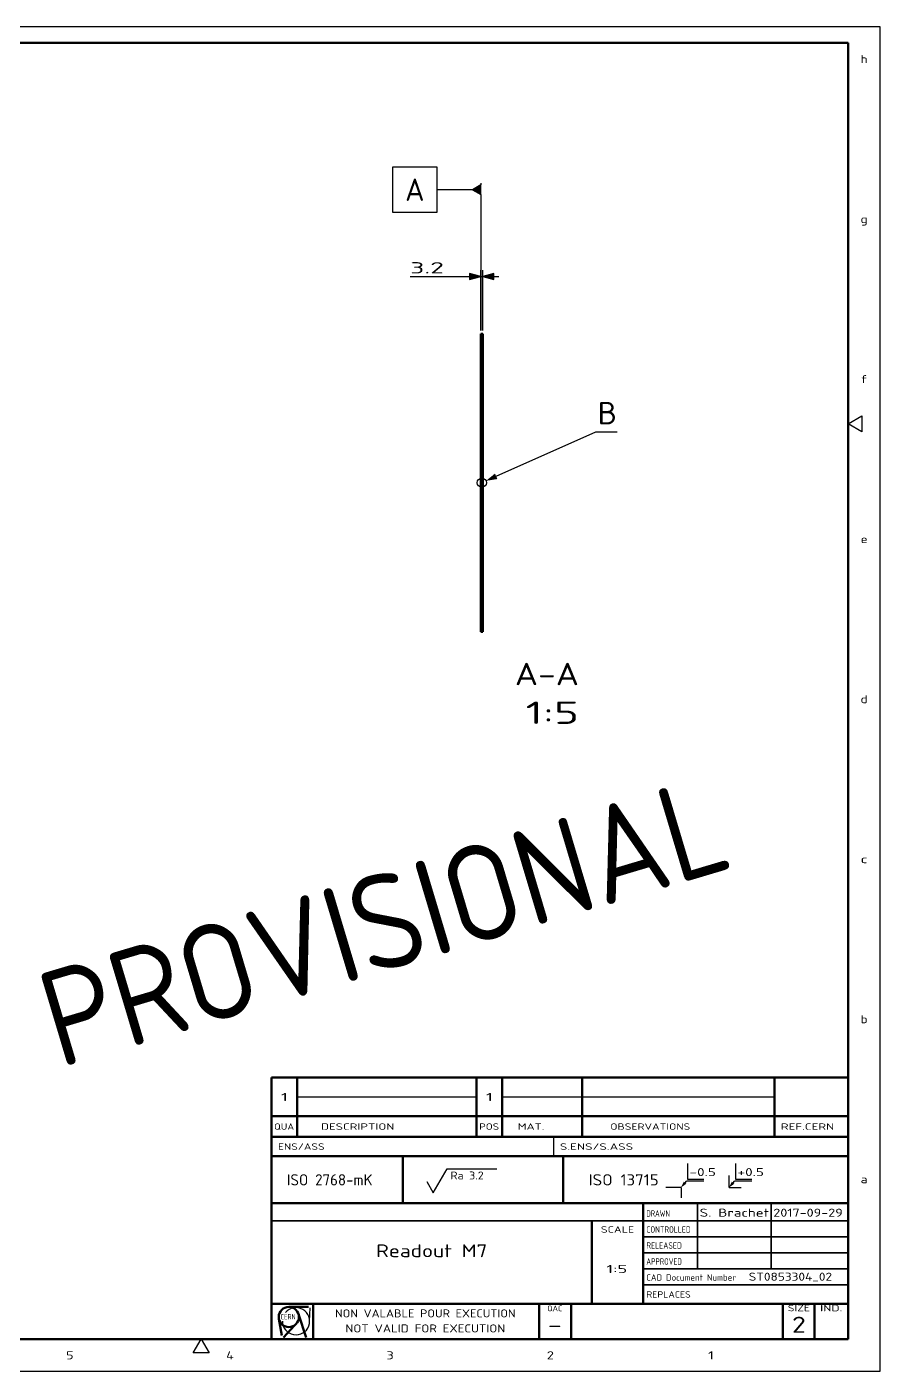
# Model space of a CAD drawing. Extents: x 0 to 594, y -247 to 420.
# Drawn here: x 327.6 to 594, y 0 to 420 of the extents above; entities that cross this region are included whole.
import ezdxf
from ezdxf.enums import TextEntityAlignment as Align

# ---------------------------------------------------------------- set-up
doc = ezdxf.new("R2010")
doc.units = 0
doc.linetypes.add('DASHDOT', pattern=[18.5, 12, -3, 0.5, -3])
doc.layers.get('0').update_dxf_attribs({"lineweight": 13})
doc.styles.get("Standard").update_dxf_attribs({"font": 'isocp.shx'})
doc.dimstyles.get("Standard").update_dxf_attribs({"dimtxt": 2.5, "dimasz": 2.5, "dimexe": 1.25, "dimexo": 0.625, "dimtad": 1, "dimtxsty": 'STANDARD', "dimcen": 2.5, "dimadec": 0, "dimazin": 0, "dimtfac": 1, "dimtmove": 0, "dimatfit": 0, "dimfxl": 1, "dimarcsym": 0})

# ---------------------------------------------------------------- blocks, each defined once
blk = doc.blocks.new('*D91')
at = {"color": 7, "lineweight": 25, "transparency": 16777216}
for p, q in [((447.290612, 341.977072), (465.845795, 341.977072)), ((469.323127, 325.130246), (469.323127, 343.977072)), ((469.323127, 341.977072), (469.963127, 341.977072)), ((469.963127, 325.130246), (469.963127, 343.977072)), ((473.44046, 341.977072), (474.963127, 341.977072))]:
    blk.add_line(p, q, dxfattribs=at)
for points in [[(465.845795, 341.045334), (469.323127, 341.977072), (465.845795, 342.90881)], [(473.44046, 342.90881), (469.963127, 341.977072), (473.44046, 341.045334)]]:
    blk.add_lwpolyline(points, close=True, dxfattribs=at)
for points in [[(465.845795, 341.045334), (469.323127, 341.977072), (465.845795, 341.045334), (465.845795, 342.90881)], [(473.44046, 342.90881), (469.963127, 341.977072), (473.44046, 342.90881), (473.44046, 341.045334)]]:
    blk.add_solid(points, dxfattribs=at)
at = {"color": 7, "lineweight": 25, "transparency": 16777216, "width": 1.864718}
blk.add_text('3.2', height=3.5, dxfattribs=at).set_placement((447.290612, 342.977072), (457.798681, 342.977072), align=Align.FIT)
blk = doc.blocks.new('BLOCK1405')
at = {"color": 7, "lineweight": 25, "width": 1.014931}
blk.add_text('m:K:NOENV', height=0.01, dxfattribs=at).set_placement((408.799988, 59.844761), (408.862457, 59.844761), align=Align.FIT)
blk = doc.blocks.new('BLOCK1406')
at = {"color": 7, "lineweight": 25, "width": 1.037856}
blk.add_text('ISO 2768-mK', height=3.5, dxfattribs=at).set_placement((408.799988, 58.016785), (435.516998, 58.016785), align=Align.FIT)
blk = doc.blocks.new('BLOCK1407')
at = {"color": 7, "lineweight": 25, "width": 1.013909}
blk.add_text('APA:3.2:NOSFCOPT', height=0.01, dxfattribs=at).set_placement((459.820007, 59.023399), (459.93103, 59.023399), align=Align.FIT)
blk = doc.blocks.new('BLOCK1408')
at = {"color": 7, "lineweight": 25, "width": 1.186215}
blk.add_text('Ra 3.2', height=2.5, dxfattribs=at).set_placement((459.820007, 59.870144), (470.229218, 59.870144), align=Align.FIT)
blk = doc.blocks.new('BLOCK1409')
at = {"color": 7, "lineweight": 25, "width": 1.346576}
blk.add_text('-0.5:+0.5:NOEDGEOPT::', height=0.01, dxfattribs=at).set_placement((549.5, 60.083401), (549.673035, 60.083401), align=Align.FIT)
blk = doc.blocks.new('BLOCK1410')
at = {"color": 7, "lineweight": 25, "width": 1.438524}
blk.add_text('+0.5', height=2.5, dxfattribs=at).set_placement((549.5, 60.930145), (557.740662, 60.930145), align=Align.FIT)
blk = doc.blocks.new('BLOCK1411')
at = {"color": 7, "lineweight": 25, "width": 1.438524}
blk.add_text('-0.5', height=2.5, dxfattribs=at).set_placement((534.5, 60.930145), (542.740662, 60.930145), align=Align.FIT)
blk = doc.blocks.new('BLOCK1412')
at = {"color": 7, "lineweight": 25, "width": 1.180313}
blk.add_text('ISO 13715', height=3.5, dxfattribs=at).set_placement((503, 58.016785), (524.859375, 58.016785), align=Align.FIT)
blk = doc.blocks.new('BLOCK1413')
at = {"color": 7, "lineweight": 25, "width": 2.313151}
blk.add_text(' 1', height=2.5, dxfattribs=at).set_placement((537.831421, 3.690562), (542.168579, 3.690562), align=Align.FIT)
blk = doc.blocks.new('BLOCK1414')
at = {"color": 7, "lineweight": 25, "width": 1.717598}
blk.add_text(' 2', height=2.5, dxfattribs=at).set_placement((487.831421, 3.690562), (492.16861, 3.690562), align=Align.FIT)
blk = doc.blocks.new('BLOCK1415')
at = {"color": 7, "lineweight": 25, "width": 1.749887}
blk.add_text(' 3', height=2.5, dxfattribs=at).set_placement((437.831421, 3.690562), (442.16861, 3.690562), align=Align.FIT)
blk = doc.blocks.new('BLOCK1416')
at = {"color": 7, "lineweight": 25, "width": 1.652262}
blk.add_text(' 4', height=2.5, dxfattribs=at).set_placement((387.831421, 3.690562), (392.16861, 3.690562), align=Align.FIT)
blk = doc.blocks.new('BLOCK1417')
at = {"color": 7, "lineweight": 25, "width": 1.749887}
blk.add_text(' 5', height=2.5, dxfattribs=at).set_placement((337.831421, 3.690562), (342.16861, 3.690562), align=Align.FIT)
blk = doc.blocks.new('BLOCK1424')
at = {"color": 7, "lineweight": 25, "width": 1.479644}
blk.add_text('a', height=2.5, dxfattribs=at).set_placement((587.91571, 58.690563), (590.08429, 58.690563), align=Align.FIT)
blk = doc.blocks.new('BLOCK1425')
at = {"color": 7, "lineweight": 25, "width": 1.479644}
blk.add_text('b', height=2.5, dxfattribs=at).set_placement((587.91571, 108.690559), (590.08429, 108.690559), align=Align.FIT)
blk = doc.blocks.new('BLOCK1426')
at = {"color": 7, "lineweight": 25, "width": 1.927627}
blk.add_text('c', height=2.5, dxfattribs=at).set_placement((587.91571, 158.690567), (590.08429, 158.690567), align=Align.FIT)
blk = doc.blocks.new('BLOCK1427')
at = {"color": 7, "lineweight": 25, "width": 1.577149}
blk.add_text('d', height=2.5, dxfattribs=at).set_placement((587.91571, 208.690567), (590.08429, 208.690567), align=Align.FIT)
blk = doc.blocks.new('BLOCK1428')
at = {"color": 7, "lineweight": 25, "width": 1.577149}
blk.add_text('e', height=2.5, dxfattribs=at).set_placement((587.91571, 258.690552), (590.08429, 258.690552), align=Align.FIT)
blk = doc.blocks.new('BLOCK1429')
at = {"color": 7, "lineweight": 25, "width": 1.927627}
blk.add_text('f', height=2.5, dxfattribs=at).set_placement((587.91571, 308.690552), (590.08429, 308.690552), align=Align.FIT)
blk = doc.blocks.new('BLOCK1430')
at = {"color": 7, "lineweight": 25, "width": 1.479644}
blk.add_text('g', height=2.5, dxfattribs=at).set_placement((587.91571, 358.690552), (590.08429, 358.690552), align=Align.FIT)
blk = doc.blocks.new('BLOCK1431')
at = {"color": 7, "lineweight": 25, "width": 1.479644}
blk.add_text('h', height=2.5, dxfattribs=at).set_placement((587.91571, 408.690552), (590.08429, 408.690552), align=Align.FIT)
blk = doc.blocks.new('BLOCK1432')
at = {"color": 7, "lineweight": 25, "width": 1.556522}
blk.add_text('REF.CERN', height=2, dxfattribs=at).set_placement((563, 75.402443), (579.654785, 75.402443), align=Align.FIT)
blk = doc.blocks.new('BLOCK1433')
at = {"color": 7, "lineweight": 25, "width": 1.374215}
blk.add_text('OBSERVATIONS', height=2, dxfattribs=at).set_placement((509.750153, 75.402443), (534.7323, 75.402443), align=Align.FIT)
blk = doc.blocks.new('BLOCK1434')
at = {"color": 7, "lineweight": 25, "width": 1.514066}
blk.add_text('MAT.', height=2, dxfattribs=at).set_placement((480.856293, 75.402443), (489.183655, 75.402443), align=Align.FIT)
blk = doc.blocks.new('BLOCK1435')
at = {"color": 7, "lineweight": 25, "width": 1.36389}
blk.add_text('POS', height=2, dxfattribs=at).set_placement((468.799988, 75.402443), (475.045532, 75.402443), align=Align.FIT)
blk = doc.blocks.new('BLOCK1436')
at = {"color": 7, "lineweight": 25, "width": 1.274601}
blk.add_text('QUA', height=2, dxfattribs=at).set_placement((404.799988, 75.402443), (411.045532, 75.402443), align=Align.FIT)
blk = doc.blocks.new('BLOCK1437')
at = {"color": 7, "lineweight": 25, "width": 1.50866}
blk.add_text('S.ENS/S.ASS', height=2, dxfattribs=at).set_placement((494, 69.152443), (516.900269, 69.152443), align=Align.FIT)
blk = doc.blocks.new('BLOCK1438')
at = {"color": 7, "lineweight": 25, "width": 1.536933}
blk.add_text('DESCRIPTION', height=2, dxfattribs=at).set_placement((419.429871, 75.402443), (442.33017, 75.402443), align=Align.FIT)
blk = doc.blocks.new('BLOCK1439')
at = {"color": 7, "lineweight": 25, "width": 1.351945}
blk.add_text('ENS/ASS', height=2, dxfattribs=at).set_placement((406, 69.152443), (420.572906, 69.152443), align=Align.FIT)
blk = doc.blocks.new('BLOCK1440')
at = {"color": 7, "lineweight": 25, "width": 1.421882}
blk.add_text('2', height=5, dxfattribs=at).set_placement((566.47644, 12), (570.813599, 12), align=Align.FIT)
blk = doc.blocks.new('BLOCK1441')
at = {"color": 7, "lineweight": 25, "width": 1.15529}
blk.add_text('ST0853304_02', height=2.5, dxfattribs=at).set_placement((552.976929, 28.25), (579, 28.25), align=Align.FIT)
blk = doc.blocks.new('BLOCK1442')
at = {"color": 7, "lineweight": 25, "width": 1.065328}
blk.add_text('CAD Document Number', height=2, dxfattribs=at).set_placement((521, 28.25), (549.018127, 28.25), align=Align.FIT)
blk = doc.blocks.new('BLOCK1443')
at = {"color": 7, "lineweight": 25, "width": 1.289848}
blk.add_text('2017-09-29', height=2.5, dxfattribs=at).set_placement((560.657043, 48.25), (582.342896, 48.25), align=Align.FIT)
blk = doc.blocks.new('BLOCK1444')
at = {"color": 7, "lineweight": 25, "width": 1.433775}
blk.add_text('S. Brachet', height=2.5, dxfattribs=at).set_placement((537.657043, 48.25), (559.342896, 48.25), align=Align.FIT)
blk = doc.blocks.new('BLOCK1445')
at = {"color": 7, "lineweight": 25, "width": 1.870242}
blk.add_text('1:5', height=2.5, dxfattribs=at).set_placement((508.547119, 30.6723), (515.052856, 30.6723), align=Align.FIT)
blk = doc.blocks.new('BLOCK1446')
at = {"color": 7, "lineweight": 25, "width": 1.57716}
blk.add_text('-', height=5, dxfattribs=at).set_placement((490.266418, 12), (494.603607, 12), align=Align.FIT)
blk = doc.blocks.new('BLOCK1447')
at = {"color": 7, "lineweight": 25, "width": 1.285088}
blk.add_text('Readout M7', height=4, dxfattribs=at).set_placement((436.651306, 35.599998), (471.348694, 35.599998), align=Align.FIT)
blk = doc.blocks.new('BLOCK1448')
at = {"color": 7, "lineweight": 25, "width": 0.924407}
blk.add_text('CONTROLLED', height=2, dxfattribs=at).set_placement((521, 43.25), (534.878967, 43.25), align=Align.FIT)
blk = doc.blocks.new('BLOCK1449')
at = {"color": 7, "lineweight": 25, "width": 0.867432}
blk.add_text('DRAWN', height=2, dxfattribs=at).set_placement((521, 48.25), (528.373169, 48.25), align=Align.FIT)
blk = doc.blocks.new('BLOCK1450')
at = {"color": 7, "lineweight": 25, "width": 0.924191}
blk.add_text('RELEASED', height=2, dxfattribs=at).set_placement((521, 38.25), (532.103149, 38.25), align=Align.FIT)
blk = doc.blocks.new('BLOCK1451')
at = {"color": 7, "lineweight": 25, "width": 0.866492}
blk.add_text('APPROVED', height=2, dxfattribs=at).set_placement((521, 33.25), (532.103149, 33.25), align=Align.FIT)
blk = doc.blocks.new('BLOCK1452')
at = {"color": 7, "lineweight": 25, "width": 1.158588}
blk.add_text('REPLACES', height=2, dxfattribs=at).set_placement((521, 22.95245), (534.878967, 22.95245), align=Align.FIT)
blk = doc.blocks.new('BLOCK1453')
at = {"color": 7, "lineweight": 25, "width": 1.416215}
blk.add_text('SIZE', height=2, dxfattribs=at).set_placement((565.175293, 18.700001), (572.114746, 18.700001), align=Align.FIT)
blk = doc.blocks.new('BLOCK1454')
at = {"color": 7, "lineweight": 25, "width": 1.69255}
blk.add_text('IND.', height=2, dxfattribs=at).set_placement((575.280273, 18.700001), (582.219727, 18.700001), align=Align.FIT)
blk = doc.blocks.new('BLOCK1455')
at = {"color": 7, "lineweight": 25, "width": 1.258739}
blk.add_text('NOT VALID FOR EXECUTION', height=2.5, dxfattribs=at).set_placement((427.061249, 12.090562), (476.938782, 12.090562), align=Align.FIT)
blk = doc.blocks.new('BLOCK1456')
at = {"color": 7, "lineweight": 25, "width": 1.202843}
blk.add_text('NON VALABLE POUR EXECUTION', height=2.5, dxfattribs=at).set_placement((423.80835, 16.790562), (480.19162, 16.790562), align=Align.FIT)
blk = doc.blocks.new('BLOCK1457')
at = {"color": 7, "lineweight": 25, "width": 1.107362}
blk.add_text('QAC', height=1.8, dxfattribs=at).set_placement((490.092926, 18.700001), (494.777069, 18.700001), align=Align.FIT)
blk = doc.blocks.new('BLOCK1458')
at = {"color": 7, "lineweight": 25, "width": 0.973961}
blk.add_text('CERN', height=1.7, dxfattribs=at).set_placement((406.799988, 16.15), (411.518829, 16.15), align=Align.FIT)
blk = doc.blocks.new('BLOCK1459')
at = {"color": 7, "lineweight": 25, "width": 1.425919}
blk.add_text('SCALE', height=2, dxfattribs=at).set_placement((506.79538, 43.25), (517.20459, 43.25), align=Align.FIT)
blk = doc.blocks.new('BLOCK1474')
at = {"color": 7, "lineweight": 25, "width": 2.478377}
blk.add_text('1', height=2.5, dxfattribs=at).set_placement((406.91571, 84.390556), (409.08429, 84.390556), align=Align.FIT)
blk = doc.blocks.new('BLOCK1475')
at = {"color": 7, "lineweight": 25, "width": 2.478377}
blk.add_text('1', height=2.5, dxfattribs=at).set_placement((470.91571, 84.390556), (473.08429, 84.390556), align=Align.FIT)
blk = doc.blocks.new('BLOCK1476')
at = {"color": 7, "lineweight": 25}
blk.add_line((548.099121, 58.85886), (548.52002, 59.349998), dxfattribs=at)
blk.add_solid([(547.706055, 59.195705), (546.84198, 57.391998), (548.492188, 58.522015)], dxfattribs=at)
blk = doc.blocks.new('BLOCK1477')
at = {"color": 7, "lineweight": 25}
blk.add_line((533.099121, 58.85886), (533.52002, 59.349998), dxfattribs=at)
blk.add_solid([(532.706055, 59.195705), (531.84198, 57.391998), (533.492188, 58.522015)], dxfattribs=at)
blk = doc.blocks.new('BLOCK1484')
at = {"color": 7, "lineweight": 25}
blk.add_lwpolyline([(24.005325, 2525.240723), (179.362961, 2594.513428), (212.72319, 2594.513428)], dxfattribs=at)
blk.add_circle((1.59975, 2515.25), 7.145338, dxfattribs=at)
blk.add_solid([(22.108078, 2529.495605), (8.125732, 2518.160156), (25.902573, 2520.98584)], dxfattribs=at)
at = {"color": 7, "lineweight": 25, "width": 1.334515}
blk.add_text('B', height=35.000003, dxfattribs=at).set_placement((182.362961, 2606.46582), (212.72319, 2606.46582), align=Align.FIT)
blk = doc.blocks.new('BLOCK1485')
at = {"color": 7, "lineweight": 25}
for s, width, p, p2 in [('  A-A', 1.376881, (1.6, 2198.933594), (153.401184, 2198.933594)), ('  1:5', 1.979161, (1.6, 2138.414795), (153.401184, 2138.414795))]:
    blk.add_text(s, height=35.000003, dxfattribs=dict(at, width=width)).set_placement(p, p2, align=Align.FIT)
blk = doc.blocks.new('BLOCK1486')
at = {"color": 7, "lineweight": 25}
for p, q in [((0, 2983), (0, 2980.5)), ((-12.990381, 2973), (-68, 2973)), ((0, 2965.5), (0, 2753))]:
    blk.add_line(p, q, dxfattribs=at)
for points in [[(-138, 3008), (-138, 2938), (-68, 2938), (-68, 3008)], [(0, 2980.5), (-12.990381, 2973), (0, 2965.5)]]:
    blk.add_lwpolyline(points, close=True, dxfattribs=at)
blk.add_solid([(0, 2980.5), (-12.990381, 2973), (0, 2980.5), (0, 2965.5)], dxfattribs=at)
at = {"color": 7, "lineweight": 70, "width": 1.15658}
blk.add_text('A', height=35, dxfattribs=at).set_placement((-118.180115, 2955.5), (-87.819885, 2955.5), align=Align.FIT)
blk = doc.blocks.new('BLOCK1487')
at = {"color": 7, "lineweight": 50}
for p, q in [((0, 2748), (0, 2516.85)), ((3.2, 2748), (0, 2748)), ((3.2, 2748), (3.2, 2519.35)), ((0.7, 2516.85), (0, 2516.85)), ((0, 2514.482919), (0, 2516.85)), ((0, 2513.65), (0, 2514.482919)), ((0, 2513.65), (0, 2282.5)), ((0.7, 2513.65), (0, 2513.65)), ((0.7, 2516.85), (3.2, 2519.35)), ((0.7, 2516.85), (0.7, 2514.482919)), ((0.7, 2514.482919), (0.7, 2513.65)), ((0.7, 2513.65), (3.2, 2511.15)), ((3.2, 2513.284355), (3.2, 2519.35)), ((3.2, 2511.15), (3.2, 2513.284355)), ((3.2, 2511.15), (3.2, 2282.5)), ((3.2, 2282.5), (0, 2282.5))]:
    blk.add_line(p, q, dxfattribs=at)
blk = doc.blocks.new('BLOCK1488')
at = {"color": 7, "lineweight": 25}
for p, q in [((3.2, 2507.029053), (0, 2510.229004)), ((3.2, 2471.673828), (0, 2474.873779)), ((3.2, 2436.318359), (0, 2439.518311)), ((3.2, 2400.963135), (0, 2404.163086)), ((3.2, 2365.607666), (0, 2368.807617)), ((3.2, 2330.252441), (0, 2333.452393)), ((3.2, 2294.896973), (0, 2298.096924))]:
    blk.add_line(p, q, dxfattribs=at)
blk = doc.blocks.new('BLOCK1489')
at = {"color": 7, "lineweight": 25}
for p, q in [((3.2, 2719.161133), (0, 2722.361084)), ((3.2, 2683.805664), (0, 2687.005859)), ((3.2, 2648.450439), (0, 2651.650391)), ((3.2, 2613.094971), (0, 2616.295166)), ((3.2, 2577.739746), (0, 2580.939697)), ((3.2, 2542.384521), (0, 2545.584473))]:
    blk.add_line(p, q, dxfattribs=at)

msp = doc.modelspace()

# ---------------------------------------------------------------- linework, layer by layer
at = {"color": 7, "lineweight": 25}
for p, q in [((594, 420), (0, 420)), ((594, 0), (594, 420)), ((584, 296), (588.33, 298.5)), ((588.33, 298.5), (588.33, 293.5)), ((588.33, 293.5), (584, 296)), ((412, 85.7), (468, 85.7)), ((476, 85.7), (561, 85.7)), ((492, 73.2), (492, 67.2)), ((454.49, 55.72), (458.82, 63.22)), ((458.82, 63.22), (474.32, 63.22)), ((534, 59.85), (534, 64.85)), ((549, 59.85), (549, 64.85)), ((452.44, 59.22), (454.49, 55.72)), ((539, 59.35), (533.52, 59.35)), ((539, 59.85), (534, 59.85)), ((546.842, 57.392), (546.842, 61.142)), ((554, 59.35), (548.52, 59.35)), ((554, 59.85), (549, 59.85)), ((531.842, 57.392), (527.092, 57.392)), ((531.842, 57.392), (531.842, 54.142)), ((546.842, 57.392), (550.592, 57.392)), ((415.87, 15.59), (416, 19.79)), ((379.5, 5.67), (382, 10)), ((382, 10), (384.5, 5.67)), ((384.5, 5.67), (379.5, 5.67)), ((0, 0), (594, 0))]:
    msp.add_line(p, q, dxfattribs=at)
at = {"color": 7, "lineweight": 70}
for p, q in [((584, 415), (25, 415)), ((584, 10), (584, 415)), ((497.5, 21), (563.6, 21)), ((497.5, 10), (497.5, 21)), ((563.6, 10), (563.6, 21)), ((25, 10), (584, 10)), ((497.5, 10), (563.6, 10))]:
    msp.add_line(p, q, dxfattribs=at)
at = {"color": 7, "linetype": 'DASHDOT', "lineweight": 25, "ltscale": 0.019203}
msp.add_line((469.259017, 277.580246), (470.027137, 277.580246), dxfattribs=at)
at = {"color": 7, "lineweight": 50}
for p, q in [((404, 91.7), (584, 91.7)), ((404, 79.7), (404, 91.7)), ((412, 79.7), (412, 91.7)), ((468, 79.7), (468, 91.7)), ((476, 79.7), (476, 91.7)), ((501, 79.7), (501, 91.7)), ((561, 79.7), (561, 91.7)), ((404, 79.7), (404, 67.2)), ((404, 79.7), (584, 79.7)), ((412, 79.7), (412, 73.2)), ((468, 79.7), (468, 73.2)), ((476, 79.7), (476, 73.2)), ((501, 73.2), (501, 79.7)), ((561, 73.2), (561, 79.7)), ((404, 73.2), (584, 73.2)), ((404, 67.2), (584, 67.2)), ((404, 52.5), (404, 67.2)), ((445, 52.5), (445, 67.2)), ((495, 52.5), (495, 67.2)), ((404, 52.5), (584, 52.5)), ((404, 10), (404, 52.5)), ((520, 21), (520, 52.5)), ((504, 21), (504, 47)), ((404, 21), (584, 21)), ((417, 21), (487.5, 21)), ((417, 10), (417, 21)), ((487.5, 10), (487.5, 21)), ((573.5, 10), (573.5, 21)), ((415.51, 20.05), (409.38, 20.05)), ((412.4, 17.8), (414.79, 10.5)), ((407.2, 11.13), (406.28, 16.36)), ((407.75, 10.5), (411.15, 14.3))]:
    msp.add_line(p, q, dxfattribs=at)
at = {"color": 7, "lineweight": 35}
for p, q in [((537, 32), (537, 52.5)), ((560, 32), (560, 52.5)), ((404, 47), (584, 47)), ((520, 42), (584, 42)), ((520, 37), (584, 37)), ((520, 32), (584, 32)), ((520, 27), (584, 27))]:
    msp.add_line(p, q, dxfattribs=at)
at = {"color": 7, "lineweight": 50}
msp.add_circle((409.39, 16.9), 3.15, dxfattribs=at)
at = {"color": 7, "lineweight": 25}
msp.add_arc((411.62, 15.59), 4.25, 179.908748, 500.192155, dxfattribs=at)

# ---------------------------------------------------------------- block references
at = {"lineweight": 0}
for name in ['BLOCK1431', 'BLOCK1430', 'BLOCK1429', 'BLOCK1428', 'BLOCK1427', 'BLOCK1426', 'BLOCK1425', 'BLOCK1474', 'BLOCK1475', 'BLOCK1436', 'BLOCK1438', 'BLOCK1435', 'BLOCK1434', 'BLOCK1433', 'BLOCK1432', 'BLOCK1439', 'BLOCK1437', 'BLOCK1411', 'BLOCK1410', 'BLOCK1405', 'BLOCK1406', 'BLOCK1407', 'BLOCK1408', 'BLOCK1412', 'BLOCK1477', 'BLOCK1476', 'BLOCK1409', 'BLOCK1424', 'BLOCK1444', 'BLOCK1443', 'BLOCK1449', 'BLOCK1459', 'BLOCK1448', 'BLOCK1447', 'BLOCK1450', 'BLOCK1451', 'BLOCK1445', 'BLOCK1442', 'BLOCK1441', 'BLOCK1452', 'BLOCK1458', 'BLOCK1456', 'BLOCK1457', 'BLOCK1453', 'BLOCK1440', 'BLOCK1454', 'BLOCK1455', 'BLOCK1446', 'BLOCK1417', 'BLOCK1416', 'BLOCK1415', 'BLOCK1414', 'BLOCK1413']:
    msp.add_blockref(name, (0, 0), dxfattribs=at)
at = {"lineweight": 0, "xscale": 0.2, "yscale": 0.2, "zscale": 0.2}
for name in ['BLOCK1486', 'BLOCK1487', 'BLOCK1489', 'BLOCK1484', 'BLOCK1488', 'BLOCK1485']:
    msp.add_blockref(name, (469.323127, -225.469754), dxfattribs=at)

# ---------------------------------------------------------------- texts
at = {"insert": (329.081248, 123.237983), "char_height": 30, "attachment_point": 1, "rotation": 16.63057765}
msp.add_mtext_dynamic_manual_height_columns('PROVISIONAL', width=118.97133166, gutter_width=12.5, heights=[0], dxfattribs=at)

# ---------------------------------------------------------------- dimensions: what is measured, and where the dimension line sits
at = {"color": 0, "lineweight": 0}
dim = msp.add_linear_dim(base=(469.963127, 341.977072), p1=(469.323127, 324.130246), p2=(469.963127, 324.130246), angle=0, dimstyle='STANDARD', override={"dimlfac": 5, "dimtxsty": 'STANDARD'}, dxfattribs=at)
dim.commit()
dim.dimension.update_dxf_attribs({"geometry": '*D91', "text_midpoint": (452.544647, 341.977072), "dimtype": 161, "oblique_angle": 89.999523})

doc.saveas('drawing.dxf')
